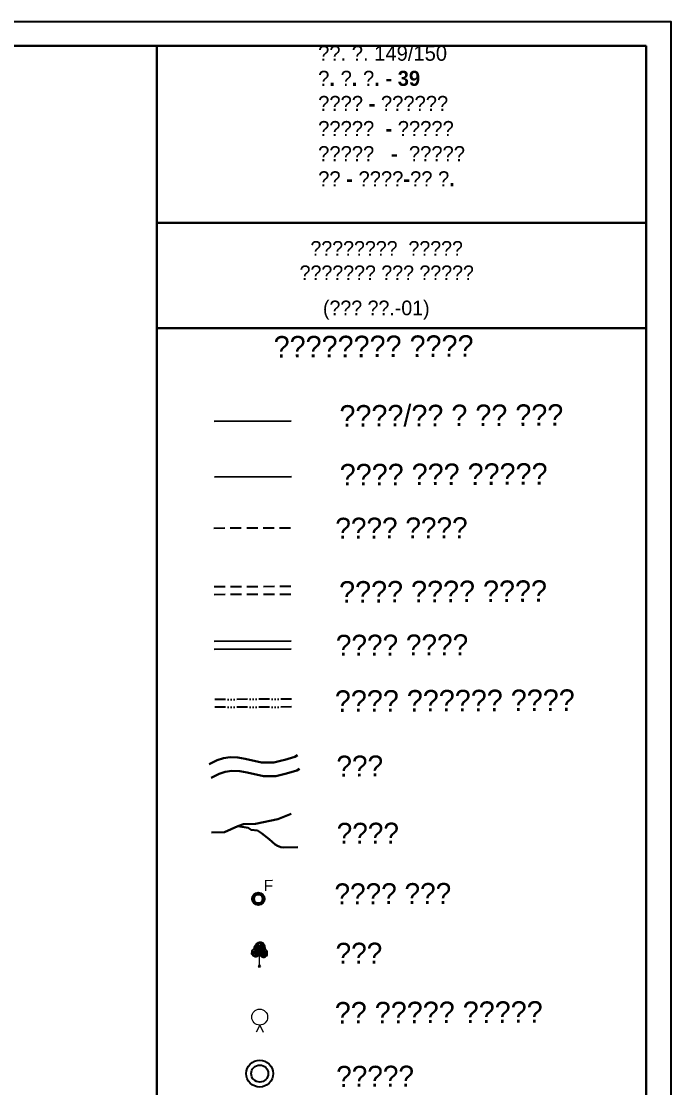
# Model space of a CAD drawing. Header units: millimetres. Extents: x -8 to 735, y -8 to 822.
# Drawn here: x 524.3 to 734.7, y 476.5 to 822.2 of the extents above; entities that cross this region are included whole.
import ezdxf

# ---------------------------------------------------------------- set-up
doc = ezdxf.new("R2010")
doc.units = ezdxf.units.MM
doc.header["$MEASUREMENT"] = 0
for name, pattern in [('ACAD_ISO02W100', [15, 12, -3]), ('ACAD_ISO14W100', [24, 12, -3, 0, -3, 0, -3, 0, -3]), ('DASHED', [0.75, 0.5, -0.25])]:
    doc.linetypes.add(name, pattern=pattern)
for name, color, linetype in [('Image', 7, 'Continuous'), ('Legend', 250, 'Continuous'), ('Sym_F', 250, 'Continuous'), ('Sym_Tree', 92, 'Continuous')]:
    doc.layers.add(name, color=color, linetype=linetype)
doc.layers.add('Sym_Title', color=1, linetype='ACAD_ISO02W100', lineweight=25)
doc.layers.add('Sym_Well', color=250, linetype='Continuous', lineweight=25)
doc.styles.add('MtXpl_Mangal', font='mangal.ttf')
doc.styles.get("Standard").update_dxf_attribs({"font": 'arial.ttf'})
picture_1 = doc.add_image_def('image1.jpg', size_in_pixel=(8948, 12824))

# ---------------------------------------------------------------- blocks, each defined once
blk = doc.blocks.new('F')
at = {"layer": 'Sym_F'}
h = blk.add_hatch(color=256, dxfattribs=at)
h.paths.add_polyline_path([(-1, 0, 1), (1, 0, 1)])
h.paths.add_polyline_path([(0.69, 0, -1), (-0.69, 0, -1)], flags=16)
for radius in [1, 0.688]:
    blk.add_circle((0, 0), radius, dxfattribs=at)
at = {"layer": 'Sym_F', "linetype": 'Continuous'}
blk.add_text('F', height=1.8, dxfattribs=at).set_placement((0.85, 1.21, 1058.35))
blk = doc.blocks.new('Tree')
at = {"layer": 'Sym_Tree'}
for p, q in [((0.1, 3), (0, 2.99)), ((-0.16, 0), (0.13, 0))]:
    blk.add_line(p, q, dxfattribs=at)
at = {"layer": 'Sym_Tree', "color": 82, "const_width": 0.8}
for points in [[(-0.14, 1.47), (-0.1, 2.62)], [(-0.1, 1.46), (-0.06, 2.62)], [(0.05, 1.63), (0.1, 2.79)], [(0.2, 1.44), (0.24, 2.6)], [(-0.43, 1.74), (-0.28, 1.52)], [(-0.2, 1.68), (-0.05, 1.47)], [(0.6, 1.63), (0.38, 1.49)], [(0.44, 1.73), (0.59, 1.51)]]:
    blk.add_lwpolyline(points, dxfattribs=at)
at = {"layer": 'Sym_Tree', "color": 34}
blk.add_lwpolyline([(0, 0, 0.48, 0.16, 0), (0, 0.29, 0.16, 0.16, 0), (0, 1.48, 0.16, 0.16, 0)], format="xyseb", dxfattribs=at)
at = {"layer": 'Sym_Tree', "color": 82}
blk.add_open_spline([(-0.1, 1.43), (-0.17, 1.36), (-0.27, 1.24), (-0.46, 1.2), (-0.64, 1.21), (-0.79, 1.36), (-0.99, 1.53), (-0.9, 1.8), (-0.9, 2.07), (-0.59, 2.22), (-0.58, 2.58), (-0.35, 2.82), (-0.17, 2.98), (-0.04, 2.99), (0, 2.99)], degree=3, knots=[0, 0, 0, 0, 0.357151, 0.545743, 0.741494, 0.970117, 1.319935, 1.641608, 1.935314, 2.250626, 2.755061, 3.137005, 3.457298, 3.618487, 3.618487, 3.618487, 3.618487], dxfattribs=at)
blk.add_spline([(0.1, 1.43), (0.3, 1.22), (0.44, 1.16), (0.59, 1.16), (0.75, 1.25), (0.95, 1.45), (0.96, 1.7), (0.93, 1.94), (0.77, 2.13), (0.68, 2.52), (0.52, 2.78), (0.33, 2.96), (0.1, 3)], degree=3, dxfattribs=at)
for points in [[(-0.45, 2.73), (-0.52, 2.6), (-0.55, 2.48), (-0.58, 2.36)], [(-0.39, 2.55), (-0.46, 2.69), (-0.52, 2.6), (-0.55, 2.5)], [(0, 2.99), (-0.31, 2.84), (-0.45, 2.73), (-0.52, 2.6)], [(-0.49, 2.59), (-0.5, 2.59), (-0.38, 2.77), (-0.31, 2.84)], [(-0.42, 2.42), (-0.39, 2.55), (-0.39, 2.55), (-0.46, 2.69)], [(-0.38, 2.77), (-0.31, 2.84), (-0.45, 2.73), (-0.38, 2.77)], [(-0.39, 2.55), (-0.45, 2.66), (-0.41, 2.72), (-0.26, 2.81)], [(-0.45, 2.73), (-0.38, 2.77), (-0.4, 2.72), (-0.42, 2.74)], [(-0.4, 2.72), (-0.42, 2.74), (-0.45, 2.68), (-0.45, 2.66)], [(-0.45, 2.68), (-0.45, 2.66), (-0.43, 2.7), (-0.4, 2.72)], [(-0.41, 2.69), (-0.44, 2.68), (-0.45, 2.66), (-0.41, 2.69)], [(-0.45, 2.66), (-0.41, 2.69), (-0.07, 2.53), (0.05, 2.48)], [(-0.41, 2.69), (-0.41, 2.71), (-0.41, 2.69), (-0.44, 2.68)], [(-0.43, 2.7), (-0.4, 2.72), (0, 2.99), (-0.09, 2.98)], [(-0.41, 2.65), (-0.25, 2.61), (-0.26, 2.81), (0.06, 2.94)], [(-0.41, 2.72), (-0.26, 2.81), (-0.25, 2.61), (-0.41, 2.69)], [(-0.3, 2.8), (-0.26, 2.81), (-0.41, 2.69), (-0.41, 2.71)], [(-0.25, 2.61), (-0.41, 2.69), (-0.41, 2.65), (-0.25, 2.61)], [(-0.28, 2.82), (-0.37, 2.77), (-0.4, 2.72), (-0.28, 2.82)], [(-0.27, 2.82), (-0.37, 2.77), (-0.39, 2.71), (-0.37, 2.69)], [(-0.39, 2.71), (-0.37, 2.69), (-0.3, 2.8), (-0.26, 2.81)], [(-0.26, 2.81), (0.06, 2.94), (-0.27, 2.82), (-0.37, 2.77)], [(-0.31, 2.84), (-0.18, 2.9), (-0.28, 2.82), (-0.37, 2.77)], [(-0.18, 2.9), (-0.17, 2.95), (-0.25, 2.9), (-0.31, 2.84)], [(-0.25, 2.9), (-0.31, 2.84), (-0.18, 2.9), (-0.24, 2.9)], [(-0.18, 2.9), (-0.24, 2.9), (-0.31, 2.84), (-0.18, 2.9)], [(0.2, 2.99), (-0.06, 2.82), (-0.26, 2.82), (0, 2.99)], [(-0.26, 2.82), (0, 2.99), (0.09, 2.99), (0.04, 2.93)], [(0, 2.99), (-0.09, 2.98), (-0.17, 2.95), (-0.25, 2.9)], [(-0.17, 2.95), (-0.25, 2.9), (-0.12, 2.96), (-0.09, 2.98)], [(-0.1, 2.97), (-0.12, 2.96), (-0.25, 2.9), (-0.18, 2.9)], [(-0.1, 2.97), (-0.18, 2.9), (-0.18, 2.93), (-0.25, 2.9)], [(-0.18, 2.93), (-0.25, 2.9), (-0.18, 2.9), (-0.17, 2.95)], [(0.28, 2.6), (-0.05, 2.61), (-0.19, 2.55), (-0.24, 2.66)], [(-0.2, 2.72), (-0.08, 2.82), (0.2, 2.99), (0.28, 2.6)], [(-0.06, 2.79), (-0.06, 2.82), (-0.2, 2.72), (-0.08, 2.82)], [(-0.12, 2.96), (-0.09, 2.98), (-0.18, 2.95), (-0.09, 2.98)], [(-0.18, 2.95), (-0.09, 2.98), (-0.1, 2.97), (-0.12, 2.96)], [(-0.13, 2.95), (-0.13, 2.95), (-0.1, 2.97), (-0.18, 2.9)], [(-0.13, 2.96), (-0.13, 2.96), (-0.18, 2.95), (-0.18, 2.9)], [(-0.18, 2.95), (-0.18, 2.9), (-0.13, 2.96), (-0.14, 2.95)], [(-0.13, 2.96), (-0.14, 2.95), (-0.13, 2.95)], [(0, 2.99), (0.1, 3), (0.2, 2.99), (-0.06, 2.82)], [(0.2, 2.99), (0.28, 2.6), (-0.05, 2.61), (-0.06, 2.81)], [(0.37, 2.93), (0.29, 2.97), (-0.06, 2.81), (-0.06, 2.8)], [(-0.06, 2.81), (-0.06, 2.8), (-0.06, 2.82)], [(-0.06, 2.82), (-0.06, 2.82), (-0.06, 2.79), (-0.06, 2.82)], [(-0.05, 2.61), (-0.06, 2.81), (0.28, 2.6), (-0.05, 2.61)], [(0.09, 2.99), (0.04, 2.93), (-0.03, 2.91), (0.02, 2.96)], [(-0.03, 2.91), (-0.02, 2.94), (0.02, 2.96), (0, 2.99)], [(-0.03, 2.91), (0.02, 2.96), (0.04, 2.93), (-0.03, 2.91)], [(0.04, 2.93), (-0.03, 2.91), (-0.02, 2.94), (0.02, 2.96)], [(0.02, 2.96), (0, 2.99), (0.09, 2.99), (0.02, 2.96)], [(0.09, 2.99), (0.02, 2.96), (0.1, 3), (0.2, 2.99)], [(0.57, 2.67), (0.46, 2.79), (0.2, 2.99), (0.08, 2.61)], [(0.2, 2.99), (0.08, 2.61), (0.41, 2.58), (0.45, 2.78)], [(0.41, 2.58), (0.45, 2.78), (0.08, 2.61), (0.41, 2.58)], [(0.12, 2.95), (0.09, 2.97), (0.17, 2.93), (0.09, 2.97)], [(0.17, 2.93), (0.09, 2.97), (0.1, 2.96), (0.12, 2.95)], [(0.1, 3), (0.2, 2.99), (0.32, 2.95), (0.29, 2.97)], [(0.12, 2.95), (0.14, 2.94), (0.13, 2.94)], [(0.56, 2.6), (0.41, 2.58), (0.45, 2.78), (0.14, 2.95)], [(0.45, 2.78), (0.14, 2.95), (0.45, 2.78), (0.54, 2.73)], [(0.2, 2.99), (0.5, 2.8), (0.62, 2.67), (0.67, 2.54)], [(0.6, 2.65), (0.57, 2.67), (0.2, 2.99), (0.29, 2.97)], [(0.2, 2.99), (0.29, 2.97), (0.37, 2.93), (0.44, 2.87)], [(0.37, 2.93), (0.44, 2.87), (0.32, 2.95), (0.29, 2.97)], [(0.3, 2.96), (0.32, 2.95), (0.44, 2.87), (0.38, 2.88)], [(0.33, 2.94), (0.33, 2.94), (0.3, 2.96), (0.38, 2.88)], [(0.3, 2.96), (0.38, 2.88), (0.37, 2.91), (0.44, 2.87)], [(0.44, 2.87), (0.38, 2.88), (0.33, 2.94), (0.33, 2.95)], [(0.33, 2.94), (0.33, 2.95), (0.37, 2.93), (0.38, 2.88)], [(0.37, 2.93), (0.38, 2.88), (0.33, 2.95), (0.34, 2.94)], [(0.37, 2.91), (0.44, 2.87), (0.38, 2.88), (0.37, 2.93)], [(0.38, 2.88), (0.37, 2.93), (0.44, 2.87), (0.5, 2.8)], [(0.44, 2.87), (0.5, 2.8), (0.38, 2.88), (0.43, 2.87)], [(0.38, 2.88), (0.43, 2.87), (0.5, 2.8), (0.38, 2.88)], [(0.5, 2.8), (0.38, 2.88), (0.46, 2.79), (0.54, 2.73)], [(0.58, 2.67), (0.45, 2.78), (0.41, 2.58), (0.57, 2.64)], [(0.54, 2.5), (0.6, 2.6), (0.58, 2.67), (0.45, 2.78)], [(0.45, 2.78), (0.54, 2.73), (0.55, 2.66), (0.53, 2.65)], [(0.55, 2.66), (0.53, 2.65), (0.47, 2.76), (0.45, 2.78)], [(0.47, 2.76), (0.45, 2.78), (0.57, 2.64), (0.58, 2.66)], [(0.46, 2.79), (0.54, 2.73), (0.57, 2.67), (0.46, 2.79)], [(0.64, 2.53), (0.65, 2.53), (0.55, 2.72), (0.5, 2.8)], [(0.55, 2.72), (0.5, 2.8), (0.62, 2.67), (0.55, 2.72)], [(0.62, 2.67), (0.55, 2.72), (0.57, 2.67), (0.59, 2.69)], [(0.57, 2.67), (0.59, 2.69), (0.61, 2.62), (0.6, 2.6)], [(0.61, 2.62), (0.6, 2.6), (0.6, 2.65), (0.57, 2.67)], [(0.57, 2.64), (0.58, 2.66), (0.57, 2.64), (0.6, 2.62)], [(0.62, 2.67), (0.67, 2.54), (0.69, 2.41), (0.7, 2.29)], [(-0.83, 1.97), (-0.9, 1.88), (-0.95, 1.62), (-0.58, 1.59)], [(-0.92, 1.7), (-0.95, 1.62), (-0.9, 1.88), (-0.93, 1.7)], [(-0.92, 1.7), (-0.92, 1.7), (-0.92, 1.7), (-0.95, 1.62)], [(-0.95, 1.62), (-0.58, 1.59), (-0.59, 1.22), (-0.67, 1.26)], [(-0.89, 1.45), (-0.93, 1.53), (-0.95, 1.62), (-0.66, 1.29)], [(-0.95, 1.62), (-0.66, 1.29), (-0.67, 1.27), (-0.76, 1.35)], [(-0.73, 1.36), (-0.76, 1.35), (-0.95, 1.62), (-0.73, 1.36)], [(-0.95, 1.62), (-0.73, 1.36), (-0.73, 1.36), (-0.93, 1.53)], [(-0.87, 1.44), (-0.93, 1.53), (-0.93, 1.53), (-0.95, 1.62)], [(-0.93, 1.53), (-0.95, 1.62), (-0.93, 1.54), (-0.91, 1.51)], [(-0.93, 1.54), (-0.91, 1.51), (-0.9, 1.88), (-0.87, 1.85)], [(-0.9, 1.88), (-0.93, 1.7), (-0.87, 1.85), (-0.87, 1.86)], [(-0.59, 1.22), (-0.67, 1.26), (-0.89, 1.45), (-0.93, 1.53)], [(-0.73, 1.36), (-0.93, 1.53), (-0.87, 1.44), (-0.93, 1.53)], [(-0.9, 1.88), (-0.87, 1.85), (-0.92, 1.7)], [(-0.85, 2.05), (-0.88, 1.99), (-0.89, 1.93), (-0.9, 1.88)], [(-0.77, 2.05), (-0.76, 1.78), (-0.9, 1.89), (-0.76, 1.78)], [(-0.89, 1.93), (-0.9, 1.88), (-0.82, 1.85), (-0.74, 2.01)], [(-0.9, 1.89), (-0.76, 1.78), (-0.69, 1.97), (-0.74, 2.01)], [(-0.85, 1.96), (-0.85, 1.96), (-0.83, 1.97), (-0.9, 1.88)], [(-0.85, 1.96), (-0.89, 1.94), (-0.86, 1.95), (-0.87, 2)], [(-0.86, 1.95), (-0.87, 2), (-0.88, 1.94), (-0.89, 1.94)], [(-0.88, 1.94), (-0.89, 1.94), (-0.89, 1.93), (-0.85, 1.97)], [(-0.89, 1.93), (-0.85, 1.97), (-0.85, 1.97)], [(-0.88, 1.91), (-0.88, 1.91), (-0.85, 1.96), (-0.89, 1.94)], [(-0.74, 2.08), (-0.77, 2.08), (-0.85, 2.05), (-0.88, 1.99)], [(-0.78, 2.04), (-0.82, 2.04), (-0.87, 2), (-0.88, 1.91)], [(-0.87, 2), (-0.88, 1.91), (-0.84, 1.97), (-0.83, 2.02)], [(-0.84, 1.94), (-0.84, 1.97), (-0.88, 1.91)], [(-0.83, 2.02), (-0.82, 2.04), (-0.87, 2), (-0.85, 2.05)], [(-0.87, 2), (-0.85, 2.05), (-0.84, 1.94), (-0.84, 1.97)], [(-0.86, 1.89), (-0.69, 1.93), (-0.85, 1.91), (-0.87, 1.85)], [(-0.85, 1.91), (-0.87, 1.85), (-0.85, 1.77), (-0.82, 1.83)], [(-0.85, 1.84), (-0.84, 1.87), (-0.87, 1.44), (-0.81, 1.4)], [(-0.87, 1.85), (-0.87, 1.86), (-0.58, 1.59), (-0.65, 1.65)], [(-0.87, 1.44), (-0.81, 1.4), (-0.67, 1.26), (-0.76, 1.34)], [(-0.82, 1.83), (-0.81, 1.8), (-0.86, 1.89), (-0.69, 1.93)], [(-0.8, 2.04), (-0.55, 2.12), (-0.85, 2.05), (-0.82, 2.08)], [(-0.85, 2.05), (-0.82, 2.08), (-0.8, 2.1), (-0.77, 2.12)], [(-0.85, 1.97), (-0.85, 1.97), (-0.85, 1.96)], [(-0.85, 1.77), (-0.82, 1.83), (-0.85, 1.84), (-0.84, 1.87)], [(-0.78, 2.02), (-0.84, 1.97), (-0.75, 2.03), (-0.77, 2.05)], [(-0.84, 1.97), (-0.83, 2.02), (-0.78, 2.04)], [(-0.82, 1.85), (-0.74, 2.01), (-0.78, 2.02), (-0.84, 1.97)], [(-0.78, 2.04), (-0.78, 2.04), (-0.83, 2.02), (-0.82, 2.04)], [(-0.77, 2.12), (-0.8, 2.1), (-0.82, 2.08), (-0.78, 2.09)], [(-0.82, 2.08), (-0.78, 2.09), (-0.77, 2.08), (-0.74, 2.08)], [(-0.76, 2.04), (-0.73, 2.06), (-0.78, 2.04), (-0.82, 2.04)], [(-0.76, 1.78), (-0.76, 1.78), (-0.79, 1.69), (-0.82, 1.85)], [(-0.79, 1.69), (-0.82, 1.85), (-0.65, 1.65), (-0.77, 1.77)], [(-0.75, 1.77), (-0.81, 1.8), (-0.82, 1.83), (-0.81, 1.8)], [(-0.77, 1.77), (-0.73, 1.75), (-0.75, 1.77), (-0.81, 1.8)], [(-0.73, 1.32), (-0.71, 1.39), (-0.81, 1.4), (-0.73, 1.36)], [(-0.81, 1.4), (-0.73, 1.36), (-0.66, 1.29), (-0.7, 1.32)], [(-0.8, 2.1), (-0.77, 2.12), (-0.74, 2.14), (-0.73, 2.09)], [(-0.74, 2.14), (-0.73, 2.09), (-0.77, 2.08), (-0.8, 2.1)], [(-0.75, 2.03), (-0.77, 2.05), (-0.8, 2.04), (-0.55, 2.12)], [(-0.77, 2.08), (-0.8, 2.1), (-0.77, 2.12), (-0.77, 2.1)], [(-0.8, 2.1), (-0.77, 2.1), (-0.77, 2.12), (-0.8, 2.1)], [(-0.77, 2.1), (-0.77, 2.1), (-0.8, 2.1), (-0.77, 2.1)], [(-0.76, 1.35), (-0.73, 1.36), (-0.79, 1.37), (-0.77, 1.35)], [(-0.79, 1.37), (-0.77, 1.35), (-0.77, 1.35), (-0.67, 1.27)], [(-0.76, 2.11), (-0.78, 2.09), (-0.69, 2.19)], [(-0.73, 2.09), (-0.77, 2.1), (-0.76, 2.11), (-0.78, 2.09)], [(-0.77, 2.12), (-0.77, 2.1), (-0.77, 2.12), (-0.76, 2.11)], [(-0.77, 2.12), (-0.76, 2.11), (-0.77, 2.1)], [(-0.77, 2.08), (-0.74, 2.08), (-0.73, 2.09), (-0.77, 2.1)], [(-0.74, 2.08), (-0.74, 2.08), (-0.74, 2.08), (-0.77, 2.08)], [(-0.69, 1.97), (-0.73, 2.06), (-0.77, 2.05), (-0.76, 1.78)], [(-0.73, 2.06), (-0.73, 2.01), (-0.77, 2.05), (-0.73, 2.06)], [(-0.77, 2.05), (-0.73, 2.06), (-0.73, 2.02), (-0.77, 2.03)], [(-0.73, 2.02), (-0.77, 2.03), (-0.73, 2.02), (-0.73, 2.06)], [(-0.62, 1.85), (-0.72, 1.75), (-0.77, 1.77), (-0.73, 1.75)], [(-0.65, 1.65), (-0.77, 1.77), (-0.76, 1.78), (-0.65, 1.71)], [(-0.77, 1.35), (-0.67, 1.27), (-0.73, 1.32), (-0.71, 1.39)], [(-0.67, 1.27), (-0.76, 1.34), (-0.77, 1.35), (-0.73, 1.36)], [(-0.77, 1.35), (-0.73, 1.36), (-0.59, 1.22), (-0.49, 1.21)], [(-0.47, 2.16), (-0.52, 1.63), (-0.76, 1.78), (-0.63, 2.04)], [(-0.52, 1.63), (-0.76, 1.78), (-0.74, 2.08), (-0.63, 2.11)], [(-0.73, 2.02), (-0.73, 2.06), (-0.76, 2.04), (-0.73, 2.06)], [(-0.76, 1.78), (-0.63, 2.04), (-0.65, 1.68), (-0.65, 1.53)], [(-0.7, 1.93), (-0.76, 1.78), (-0.74, 2.01), (-0.69, 1.97)], [(-0.69, 1.97), (-0.66, 1.92), (-0.76, 1.78), (-0.69, 1.93)], [(-0.7, 1.93), (-0.74, 1.95), (-0.7, 1.93), (-0.76, 1.96)], [(-0.7, 1.93), (-0.76, 1.96), (-0.7, 1.93), (-0.76, 1.78)], [(-0.76, 1.78), (-0.69, 1.93), (-0.7, 1.93), (-0.74, 1.95)], [(-0.76, 1.78), (-0.76, 1.78), (-0.62, 1.85), (-0.72, 1.75)], [(-0.58, 1.59), (-0.65, 1.65), (-0.53, 1.84), (-0.76, 1.78)], [(-0.53, 1.84), (-0.76, 1.78), (-0.76, 1.78)], [(-0.76, 1.78), (-0.65, 1.71), (-0.76, 1.78), (-0.69, 1.79)], [(-0.76, 1.78), (-0.69, 1.79), (-0.76, 1.78)], [(-0.52, 1.63), (-0.65, 1.68), (-0.52, 1.63), (-0.76, 1.78)], [(-0.67, 1.27), (-0.76, 1.35), (-0.73, 1.36), (-0.76, 1.35)], [(-0.73, 1.36), (-0.76, 1.35), (-0.73, 1.36), (-0.76, 1.35)], [(-0.67, 1.26), (-0.76, 1.34), (-0.76, 1.35), (-0.73, 1.36)], [(-0.68, 1.31), (-0.68, 1.3), (-0.67, 1.27), (-0.76, 1.34)], [(-0.63, 2.17), (-0.63, 2.23), (-0.74, 2.08)], [(-0.74, 2.14), (-0.74, 2.13), (-0.69, 2.19), (-0.63, 2.23)], [(-0.69, 2.19), (-0.63, 2.23), (-0.74, 2.08), (-0.74, 2.13)], [(-0.74, 2.08), (-0.74, 2.13), (-0.71, 2.1), (-0.63, 2.23)], [(-0.69, 2.19), (-0.69, 2.19), (-0.74, 2.14), (-0.74, 2.13)], [(-0.74, 2.08), (-0.63, 2.11), (-0.55, 2.17), (-0.63, 2.11)], [(-0.74, 2.08), (-0.74, 2.08), (-0.74, 2.08)], [(-0.74, 2.08), (-0.74, 2.08), (-0.74, 2.08)], [(-0.74, 2.01), (-0.71, 2.03), (-0.73, 2.06), (-0.73, 2.01)], [(-0.74, 2.01), (-0.69, 1.97), (-0.74, 2.01), (-0.71, 2.03)], [(-0.69, 1.97), (-0.74, 2.01), (-0.69, 1.97), (-0.74, 1.95)], [(-0.69, 1.97), (-0.74, 1.95), (-0.69, 1.97), (-0.66, 1.92)], [(-0.64, 2.09), (-0.63, 2.04), (-0.69, 1.97), (-0.73, 2.06)], [(-0.71, 2.1), (-0.63, 2.23), (-0.63, 2.17), (-0.58, 2.16)], [(-0.63, 2.14), (-0.63, 2.17), (-0.71, 2.1), (-0.63, 2.14)], [(-0.71, 2.1), (-0.63, 2.14), (-0.63, 2.17), (-0.7, 2.11)], [(-0.63, 2.17), (-0.7, 2.11), (-0.63, 2.14), (-0.63, 2.17)], [(-0.69, 2.19), (-0.63, 2.23), (-0.58, 2.36), (-0.6, 2.36)], [(-0.63, 2.27), (-0.63, 2.27), (-0.69, 2.19), (-0.63, 2.23)], [(-0.63, 2.04), (-0.64, 2.09), (-0.68, 1.95), (-0.69, 1.97)], [(-0.68, 1.95), (-0.69, 1.97), (-0.62, 1.97), (-0.64, 1.94)], [(-0.66, 1.92), (-0.64, 1.94), (-0.63, 2.04), (-0.64, 2.09)], [(-0.64, 1.88), (-0.6, 1.86), (-0.66, 1.92), (-0.64, 1.94)], [(-0.24, 1.29), (-0.1, 1.43), (-0.52, 1.63), (-0.66, 1.31)], [(-0.52, 1.63), (-0.66, 1.31), (-0.31, 1.38), (-0.51, 1.22)], [(-0.65, 1.68), (-0.65, 1.53), (-0.65, 1.53), (-0.53, 1.53)], [(-0.65, 1.53), (-0.53, 1.53), (-0.52, 1.63), (-0.65, 1.68)], [(-0.62, 1.97), (-0.63, 2.04), (-0.63, 2.04), (-0.64, 2.09)], [(-0.63, 2.04), (-0.64, 2.09), (-0.64, 2.09), (-0.59, 2.09)], [(-0.64, 2.09), (-0.59, 2.09), (-0.64, 2.09), (-0.63, 2.04)], [(-0.62, 1.97), (-0.64, 1.94), (-0.52, 1.63), (-0.59, 1.62)], [(-0.62, 1.85), (-0.64, 1.88), (-0.64, 1.94), (-0.6, 1.86)], [(-0.64, 1.94), (-0.6, 1.86), (-0.64, 1.94), (-0.6, 1.86)], [(-0.64, 1.94), (-0.6, 1.86), (-0.58, 1.94), (-0.64, 1.94)], [(-0.58, 1.94), (-0.64, 1.94), (-0.64, 1.88), (-0.6, 1.86)], [(-0.52, 1.63), (-0.59, 1.62), (-0.62, 1.85), (-0.64, 1.88)], [(-0.49, 2.45), (-0.58, 2.36), (-0.55, 2.17), (-0.63, 2.17)], [(-0.63, 2.17), (-0.63, 2.17), (-0.63, 2.17), (-0.63, 2.23)], [(-0.63, 2.14), (-0.63, 2.17), (-0.62, 2.21), (-0.63, 2.23)], [(-0.55, 2.17), (-0.63, 2.17), (-0.43, 2.16), (-0.22, 2.16)], [(-0.55, 2.17), (-0.63, 2.11), (-0.63, 2.04), (-0.63, 2.11)], [(-0.63, 2.04), (-0.63, 2.11), (-0.63, 2.17)], [(-0.63, 2.17), (-0.63, 2.17), (-0.63, 2.17)], [(-0.63, 2.17), (-0.58, 2.16), (-0.63, 2.14), (-0.63, 2.17)], [(-0.47, 2.16), (-0.55, 2.17), (-0.62, 1.97), (-0.63, 2.04)], [(-0.62, 2.27), (-0.62, 2.21), (-0.54, 2.47), (-0.54, 2.5)], [(-0.58, 2.36), (-0.6, 2.36), (-0.61, 2.32), (-0.62, 2.3)], [(-0.62, 2.24), (-0.62, 2.21), (-0.58, 2.36), (-0.56, 2.28)], [(-0.61, 2.32), (-0.58, 2.36), (-0.62, 2.27), (-0.62, 2.21)], [(-0.61, 2.32), (-0.62, 2.3), (-0.62, 2.24), (-0.62, 2.21)], [(-0.58, 2.36), (-0.56, 2.28), (-0.61, 2.32), (-0.58, 2.36)], [(-0.57, 2.44), (-0.6, 2.36), (-0.49, 2.59), (-0.5, 2.59)], [(-0.55, 2.54), (-0.57, 2.47), (-0.57, 2.44), (-0.6, 2.36)], [(-0.55, 2.48), (-0.55, 2.5), (-0.6, 2.36), (-0.59, 2.36)], [(-0.57, 2.4), (-0.6, 2.36), (-0.57, 2.47), (-0.54, 2.47)], [(-0.58, 2.39), (-0.57, 2.43), (-0.57, 2.4), (-0.6, 2.36)], [(-0.6, 2.36), (-0.59, 2.36), (-0.57, 2.39), (-0.57, 2.4)], [(-0.39, 2.55), (-0.5, 2.59), (-0.49, 2.45), (-0.58, 2.36)], [(-0.55, 2.48), (-0.58, 2.36), (-0.42, 2.42), (-0.39, 2.55)], [(-0.56, 2.46), (-0.55, 2.54), (-0.58, 2.39), (-0.57, 2.43)], [(-0.57, 2.47), (-0.54, 2.47), (-0.55, 2.54), (-0.57, 2.47)], [(-0.57, 2.39), (-0.57, 2.4), (-0.57, 2.43), (-0.55, 2.5)], [(-0.55, 2.54), (-0.52, 2.6), (-0.56, 2.46), (-0.55, 2.54)], [(-0.52, 2.6), (-0.55, 2.5), (-0.49, 2.45), (-0.39, 2.55)], [(-0.55, 2.5), (-0.53, 2.57), (-0.52, 2.6), (-0.53, 2.57)], [(-0.52, 2.6), (-0.53, 2.57), (-0.55, 2.54), (-0.52, 2.6)], [(-0.55, 2.54), (-0.55, 2.54), (-0.55, 2.5), (-0.53, 2.57)], [(-0.54, 2.47), (-0.54, 2.5), (-0.55, 2.48), (-0.55, 2.5)], [(-0.55, 2.17), (-0.32, 2.2), (-0.49, 2.45), (-0.38, 2.29)], [(-0.49, 2.45), (-0.38, 2.29), (-0.32, 2.2), (-0.55, 2.17)], [(-0.29, 2.35), (-0.32, 2.2), (-0.55, 2.17), (-0.32, 2.2)], [(-0.32, 2.2), (-0.55, 2.17), (-0.43, 2.16)], [(-0.47, 2.16), (-0.35, 2.09), (-0.47, 2.16), (-0.55, 2.17)], [(-0.31, 1.38), (-0.51, 1.22), (-0.25, 1.3), (-0.31, 1.38)], [(-0.49, 2.45), (-0.39, 2.55), (-0.39, 2.55), (-0.5, 2.59)], [(-0.26, 2.44), (-0.1, 2.44), (-0.29, 2.35), (-0.49, 2.45)], [(-0.29, 2.35), (-0.49, 2.45), (-0.29, 2.35), (-0.32, 2.2)], [(-0.25, 1.3), (-0.31, 1.38), (-0.29, 1.27), (-0.49, 1.21)], [(-0.35, 2.09), (-0.33, 2.16), (-0.47, 2.16), (-0.35, 2.09)], [(-0.43, 2.16), (-0.22, 2.16), (0.02, 2.32), (0.07, 2.48)], [(-0.43, 2.16), (-0.43, 2.16), (-0.35, 2.09), (-0.33, 2.16)], [(-0.41, 1.22), (-0.32, 1.24), (-0.24, 1.29), (-0.1, 1.43)], [(0.27, 1.83), (-0.21, 1.81), (-0.27, 2.16), (-0.32, 1.63)], [(-0.26, 2.44), (-0.29, 2.35), (-0.29, 2.35), (-0.26, 2.44)], [(-0.07, 2.53), (0.05, 2.48), (-0.26, 2.44), (-0.1, 2.44)], [(-0.09, 2.35), (-0.06, 2.44), (0.27, 1.83), (-0.21, 1.81)], [(0.28, 2.6), (-0.05, 2.61), (-0.06, 2.44), (-0.09, 2.35)], [(0.22, 2.32), (0.27, 2.48), (0.28, 2.6), (-0.05, 2.61)], [(0.41, 2.32), (0.39, 2.41), (-0.01, 1.85), (0.46, 1.77)], [(-0.01, 1.85), (0.46, 1.77), (0.56, 2.11), (0.55, 1.58)], [(0.1, 2.32), (0.07, 2.49), (0.08, 2.61), (0.41, 2.58)], [(0.52, 2.11), (0.31, 2.14), (0.1, 2.32), (0.07, 2.49)], [(0.08, 2.61), (0.41, 2.58), (0.39, 2.41), (0.41, 2.32)], [(0.08, 2.61), (0.41, 2.58), (0.54, 2.5), (0.6, 2.6)], [(0.6, 2.6), (0.57, 2.64), (0.21, 2.53), (0.09, 2.49)], [(0.21, 2.53), (0.09, 2.49), (0.39, 2.41), (0.23, 2.43)], [(0.22, 1.27), (0.1, 1.43), (0.55, 1.58), (0.64, 1.24)], [(0.11, 1.43), (0.1, 1.45), (0.19, 1.39), (0.19, 1.41)], [(0.38, 1.18), (0.3, 1.22), (0.22, 1.27), (0.1, 1.43)], [(0.11, 1.43), (0.11, 1.43), (0.19, 1.39), (0.11, 1.43)], [(0.32, 2.11), (0.32, 2.11), (0.23, 2.05), (0.22, 2.12)], [(0.39, 2.41), (0.23, 2.43), (0.41, 2.32), (0.62, 2.39)], [(0.31, 1.35), (0.48, 1.17), (0.24, 1.28), (0.31, 1.35)], [(0.24, 1.28), (0.31, 1.35), (0.27, 1.24), (0.47, 1.16)], [(0.65, 2.11), (0.72, 2.09), (0.52, 2.11), (0.31, 2.14)], [(0.55, 1.58), (0.64, 1.24), (0.31, 1.35), (0.48, 1.17)], [(0.39, 2.41), (0.41, 2.32), (0.41, 2.32), (0.39, 2.41)], [(0.41, 2.58), (0.57, 2.64), (0.56, 2.6), (0.41, 2.58)], [(0.41, 2.32), (0.62, 2.39), (0.41, 2.32), (0.42, 2.16)], [(0.41, 2.32), (0.42, 2.16), (0.65, 2.11), (0.42, 2.16)], [(0.65, 2.11), (0.42, 2.16), (0.62, 2.39), (0.49, 2.25)], [(0.62, 2.39), (0.49, 2.25), (0.42, 2.16), (0.65, 2.11)], [(0.42, 2.16), (0.65, 2.11), (0.52, 2.11)], [(0.43, 2.05), (0.42, 2.12), (0.56, 2.11), (0.43, 2.05)], [(0.56, 2.11), (0.43, 2.05), (0.56, 2.11), (0.65, 2.11)], [(0.67, 1.34), (0.6, 1.31), (0.45, 1.18), (0.55, 1.25)], [(0.47, 2.54), (0.48, 2.5), (0.49, 2.47), (0.47, 2.54)], [(0.52, 1.28), (0.74, 1.43), (0.67, 1.34), (0.74, 1.43)], [(0.55, 2.37), (0.54, 2.5), (0.54, 2.5), (0.62, 2.64)], [(0.54, 2.5), (0.62, 2.64), (0.67, 2.54), (0.68, 2.43)], [(0.67, 2.54), (0.68, 2.43), (0.62, 2.39), (0.54, 2.5)], [(0.62, 2.39), (0.54, 2.5), (0.54, 2.5), (0.65, 2.53)], [(0.54, 2.5), (0.65, 2.53), (0.62, 2.39), (0.7, 2.29)], [(0.69, 2.41), (0.7, 2.29), (0.55, 2.37), (0.54, 2.5)], [(0.68, 1.6), (0.67, 1.46), (0.67, 1.46), (0.54, 1.47)], [(0.67, 1.46), (0.54, 1.47), (0.55, 1.58), (0.68, 1.6)], [(0.56, 2.11), (0.55, 1.58), (0.8, 1.7), (0.71, 1.97)], [(0.55, 1.58), (0.8, 1.7), (0.82, 2), (0.72, 2.03)], [(0.68, 1.9), (0.7, 1.87), (0.55, 1.58), (0.62, 1.56)], [(0.55, 1.58), (0.62, 1.56), (0.68, 1.77), (0.7, 1.81)], [(0.55, 1.58), (0.68, 1.6), (0.55, 1.58), (0.8, 1.7)], [(0.56, 2.11), (0.65, 2.11), (0.68, 1.9), (0.71, 1.97)], [(0.57, 2.64), (0.6, 2.62), (0.6, 2.6), (0.57, 2.64)], [(0.97, 1.51), (0.6, 1.52), (0.57, 1.15), (0.65, 1.18)], [(0.57, 1.15), (0.65, 1.18), (0.89, 1.35), (0.94, 1.43)], [(0.6, 1.52), (0.68, 1.58), (0.58, 1.79), (0.8, 1.7)], [(0.58, 1.79), (0.8, 1.7), (0.8, 1.7)], [(0.9, 1.88), (0.96, 1.78), (0.97, 1.51), (0.6, 1.52)], [(0.92, 1.75), (0.92, 1.76), (0.6, 1.52), (0.68, 1.58)], [(0.62, 2.39), (0.7, 2.29), (0.65, 2.11), (0.72, 2.09)], [(0.7, 2.37), (0.72, 2.29), (0.64, 2.53), (0.65, 2.53)], [(0.83, 1.94), (0.85, 1.96), (0.88, 1.94), (0.64, 2.06)], [(0.88, 1.94), (0.64, 2.06), (0.92, 1.95), (0.9, 1.98)], [(0.7, 1.87), (0.66, 1.79), (0.64, 1.88), (0.7, 1.87)], [(0.64, 1.88), (0.7, 1.87), (0.7, 1.81), (0.66, 1.79)], [(0.89, 1.35), (0.94, 1.43), (0.97, 1.51), (0.64, 1.22)], [(0.97, 1.51), (0.64, 1.22), (0.65, 1.2), (0.75, 1.26)], [(0.82, 2), (0.72, 2.03), (0.65, 2.11), (0.72, 2.03)], [(0.65, 2.11), (0.72, 2.03), (0.71, 1.97), (0.72, 2.03)], [(0.68, 1.77), (0.7, 1.81), (0.7, 1.87), (0.66, 1.79)], [(0.7, 1.87), (0.66, 1.79), (0.7, 1.87), (0.66, 1.79)], [(0.7, 1.81), (0.66, 1.79), (0.72, 1.84), (0.7, 1.87)], [(0.68, 2.43), (0.68, 2.5), (0.67, 2.54), (0.68, 2.5)], [(0.69, 2.47), (0.67, 2.54), (0.69, 2.4), (0.69, 2.47)], [(0.73, 2.19), (0.72, 2.14), (0.68, 2.41), (0.67, 2.43)], [(0.68, 2.41), (0.67, 2.43), (0.69, 2.41), (0.68, 2.43)], [(0.73, 2.17), (0.72, 2.14), (0.7, 2.29), (0.67, 2.21)], [(0.7, 2.29), (0.67, 2.21), (0.72, 2.25), (0.7, 2.29)], [(0.8, 2.01), (0.73, 2.15), (0.72, 2.09), (0.67, 2.1)], [(0.72, 2.09), (0.67, 2.1), (0.72, 2.07), (0.72, 2.09)], [(0.8, 1.7), (0.71, 1.97), (0.68, 1.6), (0.67, 1.46)], [(0.69, 2.47), (0.69, 2.47), (0.68, 2.43), (0.68, 2.5)], [(0.7, 2.4), (0.68, 2.41), (0.69, 2.47), (0.7, 2.4)], [(0.69, 2.41), (0.68, 2.43), (0.72, 2.29), (0.7, 2.29)], [(0.7, 2.32), (0.7, 2.33), (0.69, 2.36), (0.68, 2.43)], [(0.7, 2.33), (0.72, 2.29), (0.7, 2.4), (0.68, 2.41)], [(0.68, 1.9), (0.71, 1.97), (0.71, 1.97), (0.72, 2.02)], [(0.71, 1.97), (0.72, 2.02), (0.72, 2.02), (0.68, 2.02)], [(0.72, 2.02), (0.68, 2.02), (0.72, 2.02), (0.71, 1.97)], [(0.74, 1.88), (0.75, 1.89), (0.68, 1.9), (0.7, 1.87)], [(0.8, 1.7), (0.8, 1.7), (0.68, 1.77), (0.76, 1.66)], [(0.68, 1.77), (0.76, 1.66), (0.81, 1.68), (0.77, 1.67)], [(0.82, 1.6), (0.87, 1.75), (0.68, 1.58), (0.81, 1.68)], [(0.8, 1.7), (0.68, 1.64), (0.8, 1.7), (0.73, 1.71)], [(0.68, 1.58), (0.81, 1.68), (0.8, 1.7), (0.68, 1.64)], [(0.69, 2.4), (0.69, 2.47), (0.7, 2.32), (0.69, 2.36)], [(0.69, 2.47), (0.7, 2.4), (0.7, 2.37), (0.72, 2.29)], [(0.7, 2.32), (0.69, 2.36), (0.7, 2.33), (0.72, 2.29)], [(0.72, 2.29), (0.7, 2.29), (0.7, 2.32), (0.7, 2.33)], [(0.79, 2.11), (0.73, 2.15), (0.7, 2.29), (0.72, 2.29)], [(0.7, 2.29), (0.72, 2.29), (0.72, 2.25), (0.73, 2.22)], [(0.72, 2.25), (0.7, 2.29), (0.73, 2.19), (0.72, 2.14)], [(0.72, 1.84), (0.7, 1.87), (0.71, 1.97), (0.72, 2.02)], [(0.71, 1.97), (0.72, 2.03), (0.72, 2.09)], [(0.71, 1.97), (0.72, 2.02), (0.74, 1.88), (0.75, 1.89)], [(0.72, 2.02), (0.71, 1.97), (0.75, 1.89), (0.81, 1.97)], [(0.72, 2.25), (0.73, 2.22), (0.73, 2.17), (0.72, 2.14)], [(0.72, 2.09), (0.72, 2.09), (0.72, 2.09), (0.73, 2.15)], [(0.72, 2.09), (0.73, 2.15), (0.82, 2)], [(0.72, 2.06), (0.72, 2.09), (0.72, 2.14), (0.73, 2.15)], [(0.72, 2.09), (0.72, 2.09), (0.72, 2.09)], [(0.72, 2.07), (0.72, 2.09), (0.8, 2.01), (0.72, 2.06)], [(0.8, 2.01), (0.72, 2.06), (0.72, 2.09), (0.79, 2.03)], [(0.72, 2.09), (0.79, 2.03), (0.72, 2.06), (0.72, 2.09)], [(0.75, 1.89), (0.81, 1.86), (0.75, 1.89), (0.72, 1.84)], [(0.75, 1.89), (0.72, 1.84), (0.8, 1.7), (0.75, 1.85)], [(0.72, 1.28), (0.75, 1.26), (0.97, 1.51), (0.72, 1.28)], [(0.97, 1.51), (0.72, 1.28), (0.72, 1.28), (0.94, 1.43)], [(0.74, 2.2), (0.74, 2.2), (0.79, 2.11), (0.73, 2.15)], [(0.83, 2.06), (0.83, 2.04), (0.79, 2.11), (0.73, 2.15)], [(0.79, 2.11), (0.73, 2.15), (0.82, 2), (0.83, 2.04)], [(0.82, 2), (0.83, 2.04), (0.8, 2.01), (0.73, 2.15)], [(0.8, 1.7), (0.73, 1.71), (0.8, 1.7)], [(0.75, 1.89), (0.81, 1.97), (0.85, 1.96), (0.8, 1.7)], [(0.81, 1.92), (0.75, 1.89), (0.81, 1.92), (0.79, 1.94)], [(0.96, 1.78), (0.8, 1.7), (0.75, 1.89), (0.81, 1.92)], [(0.75, 1.89), (0.81, 1.92), (0.75, 1.89), (0.81, 1.86)], [(0.76, 1.85), (0.8, 1.7), (0.81, 1.92), (0.75, 1.89)], [(0.8, 1.7), (0.75, 1.85), (0.76, 1.85), (0.81, 1.86)], [(0.87, 1.73), (0.86, 1.71), (0.91, 1.79), (0.75, 1.85)], [(0.91, 1.79), (0.75, 1.85), (0.91, 1.81), (0.92, 1.75)], [(0.76, 1.85), (0.81, 1.86), (0.76, 1.85), (0.83, 1.87)], [(0.76, 1.85), (0.83, 1.87), (0.76, 1.85), (0.8, 1.7)], [(0.81, 1.68), (0.77, 1.67), (0.79, 1.69), (0.86, 1.71)], [(0.84, 2.02), (0.86, 1.99), (0.79, 2.11)], [(0.79, 2.11), (0.79, 2.11), (0.83, 2.06), (0.83, 2.04)], [(0.81, 1.92), (0.79, 1.94), (0.81, 1.97), (0.8, 1.93)], [(0.79, 1.69), (0.86, 1.71), (0.87, 1.73), (0.86, 1.71)], [(0.81, 1.97), (0.8, 1.93), (0.85, 1.96), (0.81, 1.98)], [(0.85, 1.96), (0.8, 1.7), (0.96, 1.78), (0.8, 1.7)], [(0.9, 1.74), (0.89, 1.77), (0.87, 1.34), (0.8, 1.31)], [(0.8, 1.7), (0.8, 1.7), (0.82, 1.6), (0.87, 1.75)], [(0.85, 1.96), (0.81, 1.98), (0.81, 1.93), (0.84, 1.94)], [(0.81, 1.93), (0.84, 1.94), (0.81, 1.93), (0.81, 1.97)], [(0.81, 1.93), (0.81, 1.97), (0.84, 1.95), (0.81, 1.97)], [(0.84, 1.95), (0.81, 1.97), (0.85, 1.94), (0.89, 1.95)], [(0.87, 1.75), (0.81, 1.92), (0.85, 1.93), (0.91, 1.87)], [(0.96, 1.82), (0.96, 1.78), (0.87, 1.75), (0.81, 1.92)], [(0.88, 2), (0.86, 2.03), (0.83, 2.06), (0.82, 2.01)], [(0.83, 2.06), (0.82, 2.01), (0.85, 1.99), (0.88, 2)], [(0.82, 2.01), (0.86, 2), (0.84, 2.02), (0.86, 1.99)], [(0.85, 1.99), (0.82, 2), (0.82, 2.01), (0.86, 2)], [(0.82, 2), (0.82, 2), (0.82, 2)], [(0.82, 2), (0.82, 2), (0.82, 2)], [(0.82, 2), (0.82, 2), (0.82, 2), (0.85, 1.99)], [(0.82, 2), (0.85, 1.99), (0.93, 1.95), (0.95, 1.89)], [(0.9, 1.98), (0.86, 1.99), (0.85, 1.99), (0.82, 2)], [(0.85, 1.93), (0.91, 1.87), (0.83, 1.94), (0.85, 1.96)], [(0.86, 2.03), (0.85, 2), (0.86, 2.03), (0.84, 2.02)], [(0.86, 2.03), (0.84, 2.02), (0.86, 2)], [(0.85, 1.99), (0.88, 2), (0.86, 2.03), (0.85, 2)], [(0.85, 1.94), (0.89, 1.95), (0.94, 1.9), (0.94, 1.81)], [(0.85, 1.94), (0.85, 1.94), (0.9, 1.92), (0.89, 1.95)], [(0.91, 1.87), (0.9, 1.92), (0.85, 1.94)], [(0.92, 1.95), (0.9, 1.98), (0.88, 2), (0.86, 2.03)], [(0.88, 2), (0.86, 2), (0.86, 2.03), (0.88, 2)], [(0.86, 2.03), (0.88, 2), (0.9, 1.98), (0.86, 1.99)], [(0.86, 2), (0.86, 2), (0.88, 2), (0.86, 2)], [(0.91, 1.81), (0.92, 1.75), (0.9, 1.67), (0.87, 1.73)], [(0.9, 1.67), (0.87, 1.73), (0.9, 1.74), (0.89, 1.77)], [(0.87, 1.34), (0.94, 1.43), (0.94, 1.42), (0.97, 1.51)], [(0.9, 1.92), (0.89, 1.95), (0.94, 1.9), (0.93, 1.95)], [(0.94, 1.9), (0.93, 1.95), (0.9, 1.84), (0.91, 1.87)], [(0.94, 1.9), (0.94, 1.81), (0.91, 1.87), (0.9, 1.92)], [(0.91, 1.86), (0.91, 1.86), (0.9, 1.88), (0.96, 1.78)], [(0.9, 1.84), (0.91, 1.87), (0.94, 1.81)], [(0.91, 1.86), (0.95, 1.83), (0.93, 1.85), (0.94, 1.9)], [(0.92, 1.87), (0.92, 1.87), (0.91, 1.86)], [(0.94, 1.81), (0.94, 1.81), (0.91, 1.86), (0.95, 1.83)], [(0.94, 1.84), (0.95, 1.83), (0.95, 1.82), (0.92, 1.87)], [(0.95, 1.82), (0.92, 1.87), (0.92, 1.87)], [(0.94, 1.43), (0.92, 1.41), (0.96, 1.78), (0.92, 1.75)], [(0.96, 1.78), (0.92, 1.75), (0.95, 1.59)], [(0.96, 1.78), (0.97, 1.59), (0.92, 1.75), (0.92, 1.76)], [(0.94, 1.42), (0.97, 1.51), (0.94, 1.43), (0.92, 1.41)], [(0.93, 1.95), (0.95, 1.89), (0.96, 1.82), (0.96, 1.78)], [(0.93, 1.85), (0.94, 1.9), (0.94, 1.84), (0.95, 1.83)], [(0.95, 1.59), (0.97, 1.51), (0.96, 1.78), (0.97, 1.59)], [(0.95, 1.59), (0.95, 1.59), (0.95, 1.59), (0.97, 1.51)], [(-0.66, 1.29), (-0.7, 1.32), (-0.67, 1.27), (-0.64, 1.3)], [(-0.67, 1.27), (-0.64, 1.3), (-0.68, 1.31), (-0.68, 1.3)], [(-0.59, 1.22), (-0.49, 1.21), (-0.41, 1.22), (-0.32, 1.24)], [(-0.46, 1.21), (-0.49, 1.21), (-0.59, 1.22), (-0.5, 1.21)], [(-0.51, 1.22), (-0.46, 1.22), (-0.32, 1.24), (-0.29, 1.27)], [(-0.32, 1.24), (-0.37, 1.24), (-0.49, 1.22), (-0.51, 1.25)], [(-0.49, 1.22), (-0.51, 1.25), (-0.51, 1.22), (-0.46, 1.22)], [(-0.4, 1.22), (-0.4, 1.22), (-0.5, 1.21), (-0.51, 1.22)], [(-0.5, 1.21), (-0.51, 1.22), (-0.45, 1.21), (-0.41, 1.22)], [(-0.29, 1.27), (-0.49, 1.21), (-0.32, 1.24), (-0.37, 1.24)], [(-0.29, 1.27), (-0.41, 1.22), (-0.45, 1.22), (-0.49, 1.21)], [(-0.45, 1.22), (-0.49, 1.21), (-0.32, 1.24), (-0.29, 1.27)], [(-0.4, 1.21), (-0.45, 1.21), (-0.46, 1.21), (-0.49, 1.21)], [(-0.45, 1.21), (-0.41, 1.22), (-0.4, 1.21), (-0.45, 1.21)], [(-0.32, 1.24), (-0.29, 1.27), (-0.29, 1.27), (-0.41, 1.22)], [(-0.4, 1.22), (-0.32, 1.25), (-0.28, 1.26), (-0.29, 1.27)], [(-0.32, 1.25), (-0.3, 1.26), (-0.4, 1.22), (-0.39, 1.24)], [(-0.32, 1.24), (-0.32, 1.24), (-0.4, 1.22), (-0.32, 1.25)], [(-0.32, 1.24), (-0.29, 1.27), (-0.24, 1.29), (-0.28, 1.26)], [(-0.24, 1.29), (-0.29, 1.27), (-0.32, 1.24)], [(-0.28, 1.26), (-0.29, 1.26), (-0.32, 1.25), (-0.3, 1.26)], [(-0.32, 1.24), (-0.32, 1.24), (-0.32, 1.24)], [(-0.24, 1.29), (-0.28, 1.26), (-0.24, 1.29), (-0.29, 1.27)], [(-0.28, 1.26), (-0.29, 1.27), (-0.28, 1.26), (-0.29, 1.26)], [(0.1, 1.22), (0.1, 1.22), (0.1, 1.22)], [(0.3, 1.22), (0.27, 1.24), (0.23, 1.27), (0.27, 1.24)], [(0.23, 1.27), (0.27, 1.24), (0.23, 1.27), (0.27, 1.24)], [(0.23, 1.27), (0.27, 1.24), (0.3, 1.22)], [(0.27, 1.24), (0.47, 1.16), (0.3, 1.22), (0.34, 1.2)], [(0.48, 1.17), (0.44, 1.17), (0.3, 1.22), (0.27, 1.24)], [(0.3, 1.22), (0.27, 1.24), (0.27, 1.24), (0.38, 1.18)], [(0.27, 1.24), (0.38, 1.18), (0.43, 1.17), (0.47, 1.16)], [(0.43, 1.17), (0.47, 1.16), (0.3, 1.22), (0.27, 1.24)], [(0.27, 1.24), (0.27, 1.24), (0.29, 1.22), (0.28, 1.23)], [(0.57, 1.15), (0.47, 1.16), (0.38, 1.18), (0.3, 1.22)], [(0.3, 1.22), (0.34, 1.2), (0.46, 1.17), (0.49, 1.2)], [(0.37, 1.18), (0.37, 1.18), (0.47, 1.16), (0.48, 1.17)], [(0.47, 1.16), (0.48, 1.17), (0.42, 1.17), (0.38, 1.18)], [(0.44, 1.22), (0.48, 1.24), (0.44, 1.2), (0.42, 1.23)], [(0.44, 1.2), (0.42, 1.23), (0.47, 1.24), (0.46, 1.23)], [(0.56, 1.26), (0.44, 1.2), (0.51, 1.24), (0.5, 1.31)], [(0.6, 1.31), (0.52, 1.28), (0.44, 1.22), (0.48, 1.24)], [(0.58, 1.28), (0.56, 1.26), (0.56, 1.26), (0.44, 1.2)], [(0.44, 1.2), (0.55, 1.25), (0.56, 1.26), (0.52, 1.28)], [(0.44, 1.2), (0.55, 1.26), (0.52, 1.28), (0.55, 1.26)], [(0.47, 1.24), (0.46, 1.23), (0.44, 1.2), (0.55, 1.25)], [(0.46, 1.17), (0.49, 1.2), (0.48, 1.17), (0.44, 1.17)], [(0.44, 1.16), (0.47, 1.16), (0.57, 1.15), (0.47, 1.16)], [(0.45, 1.18), (0.55, 1.25), (0.55, 1.26), (0.52, 1.28)], [(0.76, 1.26), (0.72, 1.28), (0.57, 1.15), (0.47, 1.16)], [(0.51, 1.24), (0.5, 1.31), (0.6, 1.31), (0.52, 1.28)], [(0.55, 1.26), (0.52, 1.28), (0.58, 1.28), (0.56, 1.26)], [(0.52, 1.28), (0.55, 1.26), (0.52, 1.28), (0.55, 1.26)]]:
    blk.add_solid(points, dxfattribs=at)
at = {"layer": 'Sym_Tree'}
for points in [[(-0.02, 2.94), (0.02, 2.96), (-0.03, 2.91), (-0.02, 2.94)], [(0.32, 2.95), (0.29, 2.97), (0.37, 2.93), (0.33, 2.95)], [(0.32, 2.95), (0.33, 2.95), (0.37, 2.93), (0.29, 2.97)], [(0.37, 2.93), (0.33, 2.95), (0.32, 2.95), (0.31, 2.95)], [(0.32, 2.95), (0.31, 2.95), (0.32, 2.95), (0.33, 2.95)]]:
    blk.add_solid(points, dxfattribs=at)
blk = doc.blocks.new('EkmotechiVahivat')
at = {"color": 5, "lineweight": 20}
for q in [(-0.45, -1.71), (0.44, -1.71)]:
    blk.add_line((0, -0.82), q, dxfattribs=at)
blk.add_circle((0, 0.18), 1, dxfattribs=at)
blk = doc.blocks.new('WELL PAKKA1')
for radius in [0.862, 0.546]:
    blk.add_circle((0, 0), radius)
blk = doc.blocks.new('legend')
at = {"layer": 'Legend'}
blk.add_line((2541.85, 2207.94), (2524.32, 2207.87), dxfattribs=at)
at = {"layer": 'Legend', "color": 1}
blk.add_line((2541.9, 2195.2), (2524.37, 2195.13), dxfattribs=at)
at = {"layer": 'Legend', "linetype": 'DASHED', "ltscale": 5, "flags": 128}
for points in [[(2541.71, 2183.57), (2524.18, 2183.49)], [(2541.77, 2170.22), (2524.24, 2170.15)], [(2541.77, 2168.44), (2524.25, 2168.37)]]:
    blk.add_lwpolyline(points, dxfattribs=at)
at = {"layer": 'Legend', "ltscale": 5, "flags": 128}
for points in [[(2541.82, 2157.75), (2524.29, 2157.67)], [(2541.83, 2155.97), (2524.3, 2155.89)]]:
    blk.add_lwpolyline(points, dxfattribs=at)
at = {"layer": 'Legend', "linetype": 'ACAD_ISO14W100', "ltscale": 0.2, "flags": 128}
for points in [[(2541.88, 2144.57), (2524.35, 2144.49)], [(2541.88, 2142.78), (2524.36, 2142.71)]]:
    blk.add_lwpolyline(points, dxfattribs=at)
at = {"layer": 'Legend', "color": 5, "lineweight": 30}
for points in [[(2523.16, 2129.77), (2524.99, 2130.63), (2526.42, 2131.12), (2527.91, 2131.31), (2529.71, 2131.27), (2531.38, 2130.99), (2535.12, 2130.09), (2536.77, 2130.1), (2537.92, 2130.11), (2539.72, 2130.57), (2540.38, 2130.74), (2542.69, 2131.39), (2543.29, 2131.78)], [(2523.58, 2126.66), (2525.41, 2127.51), (2526.84, 2128), (2528.33, 2128.2), (2530.13, 2128.15), (2531.8, 2127.87), (2535.54, 2126.98), (2537.19, 2126.99), (2538.34, 2126.99), (2540.14, 2127.45), (2540.8, 2127.62), (2543.11, 2128.28), (2543.71, 2128.67)]]:
    blk.add_lwpolyline(points, dxfattribs=at)
at = {"layer": 'Legend', "lineweight": 30}
for points in [[(2523.7, 2114.14), (2526.63, 2114.21), (2528.15, 2114.9), (2529.69, 2115.59), (2530.95, 2116.06), (2533.75, 2116.12), (2538.84, 2117.2), (2541.87, 2118.42)], [(2529.69, 2115.59), (2532.08, 2115.23), (2532.7, 2114.8), (2534.14, 2114.6), (2535.12, 2114), (2536.85, 2112.63), (2538.19, 2111.45), (2538.73, 2111.14), (2539.5, 2110.86), (2540.02, 2110.78), (2543.34, 2110.82)]]:
    blk.add_lwpolyline(points, dxfattribs=at)
at = {"layer": 'Legend'}
for name, p, xscale, yscale, zscale, rotation in [('F', (2534.36, 2099.06), 1.430535491412673, 1.430535491412673, 1.430535491412673, 0.2474502870416022), ('Tree', (2534.61, 2083.63), 1.831085429008221, 1.831085429008221, 1.831085429008221, 0.2474502870416024), ('EkmotechiVahivat', (2534.67, 2071.77), 1.813823634078509, 1.813823634078509, 1.813823634078509, 0.2474502870416024)]:
    blk.add_blockref(name, p, dxfattribs=dict(at, xscale=xscale, yscale=yscale, zscale=zscale, rotation=rotation))
at = {"layer": 'Sym_Well', "xscale": 3.558755941675857, "yscale": 3.558755941675857, "zscale": 3.558755941675857, "rotation": 0.7639877269032067}
blk.add_blockref('WELL PAKKA1', (2534.68, 2059.22), dxfattribs=at)
at = {"layer": 'Legend', "color": 7, "style": 'MtXpl_Mangal'}
for s, height, p in [('सर्व्हे/गट नं ची हद्द', 4.899, (2552.85, 2206.67)), ('सर्व्हे नंबर दुरुस्ती', 4.8991, (2552.91, 2193.26)), ('कच्चा रस्ता', 4.7684, (2551.92, 2181.13)), ('कच्चा गाडी रस्ता', 4.899, (2552.77, 2166.55)), ('पक्का रस्ता', 4.7684, (2552.04, 2154.45)), ('नविन संपादित रस्ता', 4.899, (2551.81, 2141.66)), ('नदी', 4.768, (2552.16, 2126.91)), ('नाला', 4.768, (2552.23, 2111.59)), ('कायम दगड', 4.768, (2551.73, 2097.79)), ('झाड', 4.768, (2551.98, 2084.25)), ('एक मोटेची विहीर', 4.8991, (2551.8, 2070.62)), ('विहिर', 4.768, (2552.11, 2056.19))]:
    blk.add_text(s, height=height, rotation=0.2475, dxfattribs=at).set_placement(p)
at = {"layer": 'Legend', "insert": (2537.84, 2227.32), "char_height": 4.8991, "width": 64.2639, "attachment_point": 1, "rotation": 0.2475}
blk.add_mtext('{\\fMangal|b0|i0|c1|p2;समजुतीच्या टिपा }', dxfattribs=at)

msp = doc.modelspace()

# ---------------------------------------------------------------- linework, layer by layer
at = {"layer": 'Legend'}
msp.add_lwpolyline([(-7.84, 822.16), (734.7, 822.22), (734.7, -7.9), (-7.84, -7.97)], close=True, dxfattribs=at)
at = {"layer": 'Legend', "lineweight": 30}
for points in [[(593.71, 814.33), (0.06, 814.26), (0.06, -0.07), (593.71, 0)], [(568.2, 814.33), (568.2, 763.87)], [(593.71, 814.33), (726.8, 814.33)], [(726.8, 814.33), (726.8, 763.87)], [(568.2, 763.87), (568.2, 722.77)], [(726.8, 763.87), (726.8, 722.77)], [(568.2, 756.88), (726.8, 756.88)], [(568.2, 722.77), (726.8, 722.77)], [(568.2, 722.77), (568.2, 679.75)], [(726.8, 722.77), (726.8, 702.46)], [(726.8, 702.46), (726.8, 693.84)], [(726.8, 693.84), (726.8, 679.75)], [(568.2, 679.75), (568.2, 159.74)], [(726.8, 679.75), (726.8, 159.74)]]:
    msp.add_lwpolyline(points, dxfattribs=at)

# ---------------------------------------------------------------- block references
at = {"layer": 'Legend', "color": 1, "lineweight": 30, "xscale": 1.422333662375011, "yscale": 1.422333662375011, "zscale": 1.422333662375011}
msp.add_blockref('legend', (-3003.63, -2447.8), dxfattribs=at)

# ---------------------------------------------------------------- texts
at = {"layer": 'Sym_Title', "lineweight": 25}
for s, insert, char_height, width, attachment_point in [('{\\fSakal Marathi|b0|i0|c0|p0;\\H1.8473x;मौ. नं. 149/150\\P\\fSakal Marathi|b1|i0|c1|p2;प. ह. न. - 39\\Pमौजा - शाहापुर    \\Pतालुका  - भंडारा\\Pजिल्हा   -  भंडारा \\Pसन - १९१६-१७ ई.}', (620.47, 814.33), 2.6439, 80.2, 1), ('{\\fSakal Marathi|b1|i0|c1|p2;अभिलेखाचा  प्रकार\\P\\pi0.0644;बन्दोबस्त\\fSakal Marathi|b1|i0|c0|p2; \\fSakal Marathi|b1|i0|c1|p2;गाव नकाशा}', (642.66, 744.66), 4.7461, 125.743, 5), ('{\\fSakal Marathi|b0|i0|c0|p2;(\\fSakal Marathi|b0|i0|c1|p2;शीट क्र\\fSakal Marathi|b0|i0|c0|p2;.-01)}', (639.3, 728.61), 4.7461, 38.8723, 5)]:
    msp.add_mtext(s, dxfattribs=dict(at, insert=insert, char_height=char_height, width=width, attachment_point=attachment_point))

# ---------------------------------------------------------------- pictures from other files: only their frames are drawn
at = {"layer": 'Image'}
image = msp.add_image(picture_1, insert=(0, 0), size_in_units=(568.2, 814.33), dxfattribs=at)
image.dxf.flags = 7

doc.saveas('drawing.dxf')
